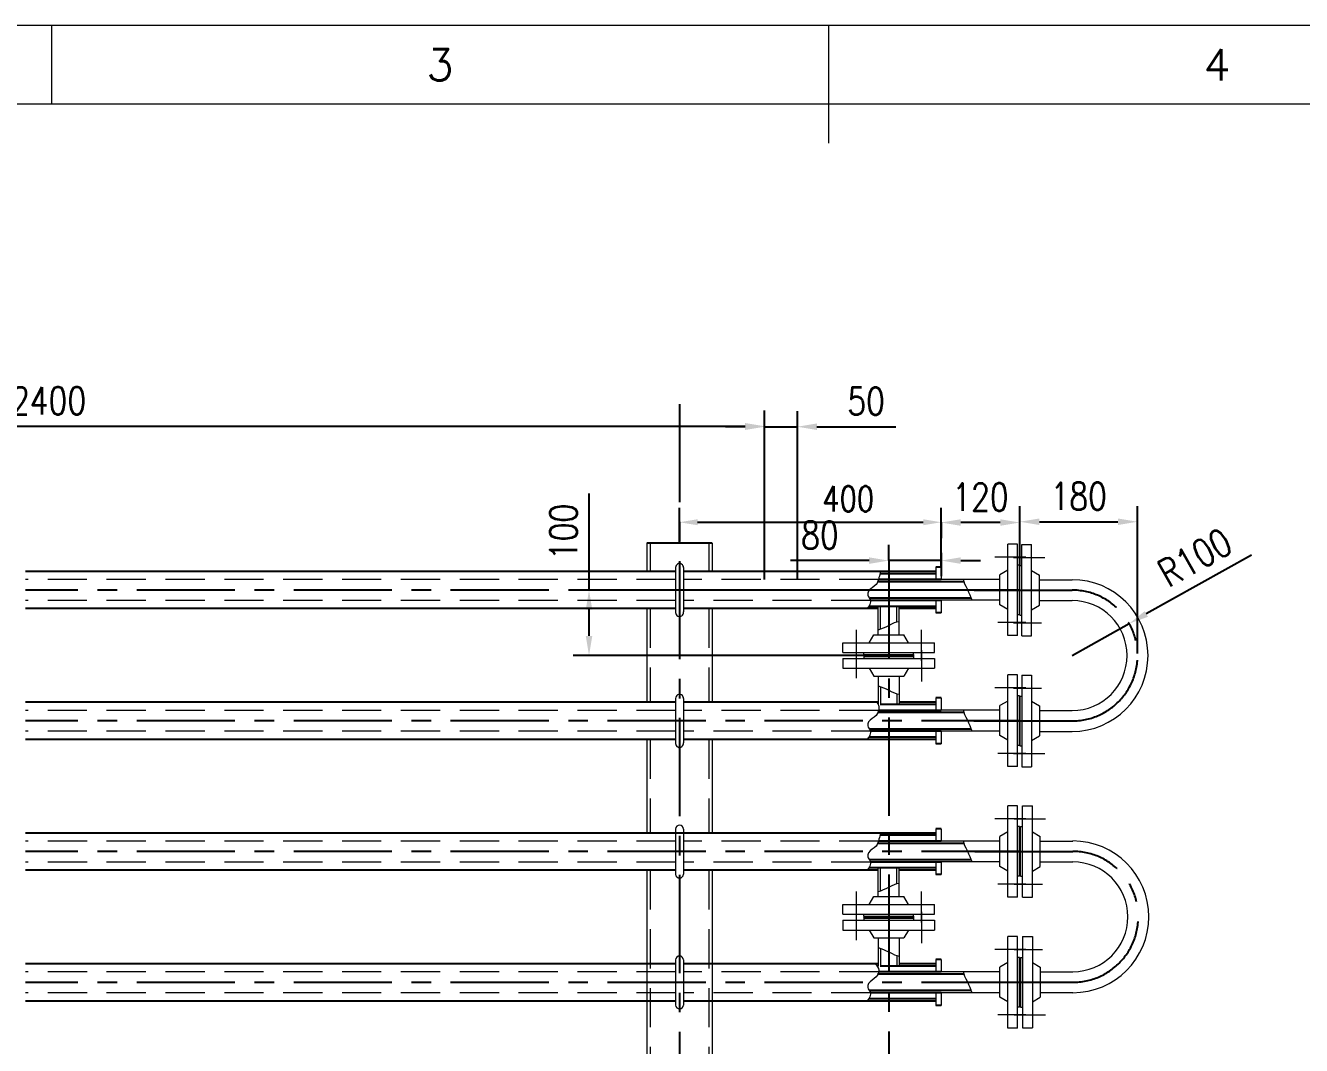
# Model space of a CAD drawing. Header units: millimetres. Extents: x -120 to 7008, y -120 to 4920.
# Drawn here: x 2216 to 4167, y 3361 to 4920 of the extents above; entities that cross this region are included whole.
import ezdxf
from ezdxf.enums import TextEntityAlignment as Align

# ---------------------------------------------------------------- set-up
doc = ezdxf.new("R2010")
doc.units = ezdxf.units.MM
doc.header["$LTSCALE"] = 120
doc.linetypes.add('CENTER', pattern=[2, 1.25, -0.25, 0.25, -0.25])
doc.linetypes.add('DASHED', pattern=[0.75, 0.5, -0.25])
for name, color, linetype in [('1轮廓实线层', 7, 'Continuous'), ('2细线层', 4, 'Continuous'), ('5剖面线层', 2, 'Continuous'), ('6文字层', 3, 'Continuous'), ('图框层', 7, 'Continuous')]:
    doc.layers.add(name, color=color, linetype=linetype)
doc.styles.add('TH_GBDIM', font='romans.shx', dxfattribs={"width": 0.8, "bigfont": 'gbcbig.shx'})
doc.dimstyles.new('TH_GBDIM', dxfattribs={"dimscale": 12, "dimtxt": 3.5, "dimasz": 2.5, "dimexe": 2, "dimexo": 0, "dimgap": 1.5, "dimtad": 1, "dimdec": 0, "dimzin": 0, "dimdsep": 46, "dimtxsty": 'TH_GBDIM', "dimcen": 2.5, "dimclrd": 130, "dimclre": 130, "dimclrt": 3, "dimadec": 0, "dimazin": 0, "dimtfac": 0.714286, "dimtdec": 0, "dimtmove": 0, "dimatfit": 3, "dimfxl": 0, "dimtzin": 0, "dimlwd": -1, "dimlwe": -1, "dimarcsym": 0})

# ---------------------------------------------------------------- blocks, each defined once
blk = doc.blocks.new('*D12')
at = {"color": 130}
for p, q in [((3736.5, 4094.6), (3736.5, 4184.1)), ((3616.2, 4160.6), (3616.2, 4136.1)), ((3706.5, 4160.1), (3646.2, 4160.1))]:
    blk.add_line(p, q, dxfattribs=at)
at = {"color": 130, "lineweight": 0}
for points in [[(3646.2, 4165.1), (3646.2, 4155.1), (3616.2, 4160.1)], [(3706.5, 4165.1), (3706.5, 4155.1), (3736.5, 4160.1)]]:
    blk.add_solid(points, dxfattribs=at)
at = {"layer": 'Defpoints', "color": 0, "lineweight": 0}
for p in [(3616.2, 4160.6), (3616.2, 4160.1), (3736.5, 4094.6)]:
    blk.add_point(p, dxfattribs=at)
at = {"color": 3, "lineweight": 0, "insert": (3676.3, 4199.1), "char_height": 42, "attachment_point": 5, "style": 'TH_GBDIM'}
blk.add_mtext('120', dxfattribs=at)
blk = doc.blocks.new('*D13')
at = {"color": 130}
for p, q in [((3536, 4101.9), (3536, 4125.9)), ((3506, 4101.9), (3385.6, 4101.9)), ((3616.2, 4101.9), (3536, 4101.9)), ((3616.2, 4113.6), (3616.2, 4077.9)), ((3646.2, 4101.9), (3676.2, 4101.9))]:
    blk.add_line(p, q, dxfattribs=at)
at = {"color": 130, "lineweight": 0}
for points in [[(3506, 4106.9), (3506, 4096.9), (3536, 4101.9)], [(3646.2, 4106.9), (3646.2, 4096.9), (3616.2, 4101.9)]]:
    blk.add_solid(points, dxfattribs=at)
at = {"layer": 'Defpoints', "color": 0, "lineweight": 0}
for p in [(3536, 4101.9), (3536, 4101.9), (3616.2, 4113.6)]:
    blk.add_point(p, dxfattribs=at)
at = {"color": 3, "lineweight": 0, "insert": (3430.8, 4140.9), "char_height": 42, "attachment_point": 5, "style": 'TH_GBDIM'}
blk.add_mtext('80', dxfattribs=at)
blk = doc.blocks.new('*D14')
at = {"color": 130}
for p, q in [((3736.5, 4107.2), (3736.5, 4185.3)), ((3916.4, 3959.9), (3916.4, 4185.3)), ((3766.5, 4161.3), (3886.4, 4161.3))]:
    blk.add_line(p, q, dxfattribs=at)
at = {"color": 130, "lineweight": 0}
for points in [[(3766.5, 4166.3), (3766.5, 4156.3), (3736.5, 4161.3)], [(3886.4, 4166.3), (3886.4, 4156.3), (3916.4, 4161.3)]]:
    blk.add_solid(points, dxfattribs=at)
at = {"layer": 'Defpoints', "color": 0, "lineweight": 0}
for p in [(3916.4, 4161.3), (3736.5, 4107.2), (3916.4, 3959.9)]:
    blk.add_point(p, dxfattribs=at)
at = {"color": 3, "lineweight": 0, "insert": (3826.5, 4200.3), "char_height": 42, "attachment_point": 5, "style": 'TH_GBDIM'}
blk.add_mtext('180', dxfattribs=at)
blk = doc.blocks.new('*D15')
at = {"color": 130}
for p, q in [((4090.7, 4110.4), (3929.9, 4020.3)), ((3816.5, 3956.7), (3903.7, 4005.6))]:
    blk.add_line(p, q, dxfattribs=at)
at = {"color": 130, "lineweight": 0}
blk.add_solid([(3927.4, 4024.6), (3932.3, 4015.9), (3903.7, 4005.6)], dxfattribs=at)
at = {"layer": 'Defpoints', "color": 0, "lineweight": 0}
for p in [(3903.7, 4005.6), (3816.5, 3956.7)]:
    blk.add_point(p, dxfattribs=at)
at = {"color": 3, "lineweight": 0, "insert": (4004.3, 4106.7), "char_height": 42, "attachment_point": 5, "rotation": 29.2721, "style": 'TH_GBDIM'}
blk.add_mtext('R100', dxfattribs=at)
blk = doc.blocks.new('*D16')
at = {"color": 130}
for p, q in [((3077.8, 4056.9), (3077.8, 4204.5)), ((3648.4, 4056.9), (3053.8, 4056.9)), ((3077.8, 3986.8), (3077.8, 4026.9)), ((3574, 3956.8), (3053.8, 3956.8))]:
    blk.add_line(p, q, dxfattribs=at)
at = {"color": 130, "lineweight": 0}
for points in [[(3072.8, 4026.9), (3082.8, 4026.9), (3077.8, 4056.9)], [(3072.8, 3986.8), (3082.8, 3986.8), (3077.8, 3956.8)]]:
    blk.add_solid(points, dxfattribs=at)
at = {"layer": 'Defpoints', "color": 0, "lineweight": 0}
for p in [(3077.8, 4056.9), (3648.4, 4056.9), (3574, 3956.8)]:
    blk.add_point(p, dxfattribs=at)
at = {"color": 3, "lineweight": 0, "insert": (3038.8, 4145.7), "char_height": 42, "attachment_point": 5, "rotation": 90, "style": 'TH_GBDIM'}
blk.add_mtext('100', dxfattribs=at)
blk = doc.blocks.new('*D29')
at = {"color": 130}
for p, q in [((946.3, 4098.7), (946.3, 4331.3)), ((3346.3, 4072.9), (3346.3, 4331.3)), ((976.3, 4307.3), (3316.3, 4307.3))]:
    blk.add_line(p, q, dxfattribs=at)
at = {"color": 130, "lineweight": 0}
for points in [[(976.3, 4312.3), (976.3, 4302.3), (946.3, 4307.3)], [(3316.3, 4312.3), (3316.3, 4302.3), (3346.3, 4307.3)]]:
    blk.add_solid(points, dxfattribs=at)
at = {"layer": 'Defpoints', "color": 0, "lineweight": 0}
for p in [(3346.3, 4307.3), (946.3, 4098.7), (3346.3, 4072.9)]:
    blk.add_point(p, dxfattribs=at)
at = {"color": 3, "lineweight": 0, "insert": (2146.3, 4346.3), "char_height": 42, "attachment_point": 5, "style": 'TH_GBDIM'}
blk.add_mtext('12X200=2400{}{}', dxfattribs=at)
blk = doc.blocks.new('*D30')
at = {"color": 130}
for p, q in [((3346.3, 4085.4), (3346.3, 4330.6)), ((3396.3, 4072.9), (3396.3, 4330.6)), ((3316.3, 4306.6), (3286.3, 4306.6)), ((3346.3, 4306.6), (3396.3, 4306.6)), ((3426.3, 4306.6), (3546.7, 4306.6))]:
    blk.add_line(p, q, dxfattribs=at)
at = {"color": 130, "lineweight": 0}
for points in [[(3316.3, 4311.6), (3316.3, 4301.6), (3346.3, 4306.6)], [(3426.3, 4311.6), (3426.3, 4301.6), (3396.3, 4306.6)]]:
    blk.add_solid(points, dxfattribs=at)
at = {"layer": 'Defpoints', "color": 0, "lineweight": 0}
for p in [(3396.3, 4306.6), (3346.3, 4085.4), (3396.3, 4072.9)]:
    blk.add_point(p, dxfattribs=at)
at = {"color": 3, "lineweight": 0, "insert": (3501.5, 4345.6), "char_height": 42, "attachment_point": 5, "style": 'TH_GBDIM'}
blk.add_mtext('50', dxfattribs=at)

msp = doc.modelspace()

# ---------------------------------------------------------------- hatches: boundary and pattern name
at = {"layer": '5剖面线层', "lineweight": 0}
h = msp.add_hatch(dxfattribs=at)
h.set_pattern_fill('NET3', color=256, style=0)
h.set_pattern_definition([(0, (3150.9752, 595.1646), (0, 3.175), []), (60, (3150.9752, 595.1646), (-2.7496307, 1.5875), []), (120, (3150.9752, 595.1646), (-2.7496307, -1.5875), [])])
h.paths.add_polyline_path([(3536.03, 3956.78), (3498.03, 3956.78), (3498.03, 3955.28), (3536.03, 3955.28)])
h.paths.add_polyline_path([(3536.03, 3958.28), (3498.03, 3958.28), (3498.03, 3956.78), (3536.03, 3956.78)])
h = msp.add_hatch(dxfattribs=at)
h.set_pattern_fill('NET3', color=256, style=0)
h.set_pattern_definition([(180, (3921.091, 595.1646), (-5e-14, 3.175), []), (120, (3921.091, 595.1646), (2.7496307, 1.5875), []), (60, (3921.091, 595.1646), (2.7496307, -1.5875), [])])
h.paths.add_polyline_path([(3536.03, 3956.78), (3574.03, 3956.78), (3574.03, 3955.28), (3536.03, 3955.28)])
h.paths.add_polyline_path([(3536.03, 3958.28), (3574.03, 3958.28), (3574.03, 3956.78), (3536.03, 3956.78)])
h = msp.add_hatch(dxfattribs=at)
h.set_pattern_fill('NET3', color=256, style=0)
h.set_pattern_definition([(0, (3150.9872, 194.9738), (0, 3.175), []), (60, (3150.9872, 194.9738), (-2.7496307, 1.5875), []), (120, (3150.9872, 194.9738), (-2.7496307, -1.5875), [])])
h.paths.add_polyline_path([(3536.05, 3556.59), (3498.05, 3556.59), (3498.05, 3555.09), (3536.05, 3555.09)])
h.paths.add_polyline_path([(3536.05, 3558.09), (3498.05, 3558.09), (3498.05, 3556.59), (3536.05, 3556.59)])
h = msp.add_hatch(dxfattribs=at)
h.set_pattern_fill('NET3', color=256, style=0)
h.set_pattern_definition([(180, (3921.103, 194.9738), (-5e-14, 3.175), []), (120, (3921.103, 194.9738), (2.7496307, 1.5875), []), (60, (3921.103, 194.9738), (2.7496307, -1.5875), [])])
h.paths.add_polyline_path([(3536.05, 3556.59), (3574.05, 3556.59), (3574.05, 3555.09), (3536.05, 3555.09)])
h.paths.add_polyline_path([(3536.05, 3558.09), (3574.05, 3558.09), (3574.05, 3556.59), (3536.05, 3556.59)])

# ---------------------------------------------------------------- linework, layer by layer
at = {"color": 1, "linetype": 'CENTER'}
for p, q in [((3216.21, 4341.25), (3216.21, 1271.11)), ((3536.03, 4101.86), (3536.4, 1768.29)), ((3736.21, 4056.9), (2216.21, 4056.9)), ((3666.68, 4056.72), (3816.49, 4056.72)), ((3736.21, 3856.9), (2216.21, 3856.9)), ((3666.07, 3856.72), (3816.49, 3856.72)), ((3719.7, 3856.72), (3816.49, 3856.72)), ((3736.21, 3656.9), (2216.21, 3656.9)), ((3667.83, 3657.23), (3817.64, 3657.23)), ((3736.21, 3456.9), (2216.21, 3456.9)), ((3667.23, 3457.23), (3817.64, 3457.23)), ((3720.85, 3457.23), (3817.64, 3457.23))]:
    msp.add_line(p, q, dxfattribs=at)
at = {"color": 130}
for p, q in [((3216.21, 4128.4), (3216.21, 4182.55)), ((3616.21, 4091.9), (3616.21, 4182.55)), ((3243.71, 4160.55), (3588.71, 4160.55))]:
    msp.add_line(p, q, dxfattribs=at)
at = {"lineweight": 0}
for p, q in [((3166.21, 4128.4), (3166.21, 4085.4)), ((3266.21, 4128.4), (3266.21, 4085.4)), ((3718.1, 3987.16), (3718.1, 4127.16)), ((3733.1, 4127.16), (3718.1, 4127.16)), ((3733.1, 3987.16), (3733.1, 4127.16)), ((3739.49, 3986.65), (3739.49, 4126.65)), ((3739.49, 4126.65), (3754.49, 4126.65)), ((3754.49, 3986.65), (3754.49, 4126.65)), ((3745.75, 4107.16), (3698.11, 4107.16)), ((3726.84, 4106.65), (3774.48, 4106.65)), ((3210.19, 4091.4), (3210.19, 4022.4)), ((3222.23, 4091.4), (3222.13, 4023.36)), ((3346.31, 4072.9), (3346.31, 4080.9)), ((3396.31, 4072.9), (3396.31, 4080.9)), ((3608.21, 4091.9), (3608.21, 4072.9)), ((3616.21, 4091.9), (3616.21, 4072.9)), ((3718.1, 4087.16), (3706.1, 4080.11)), ((3706.1, 4034.22), (3706.1, 4080.11)), ((3736.1, 4095.16), (3733.1, 4095.16)), ((3736.1, 4019.16), (3736.1, 4095.16)), ((3736.49, 4018.65), (3736.49, 4094.65)), ((3736.49, 4094.65), (3739.49, 4094.65)), ((3754.49, 4086.65), (3766.49, 4079.59)), ((3766.49, 4033.7), (3766.49, 4079.59)), ((3706.1, 4073.16), (3586.1, 4073.16)), ((3766.49, 4072.65), (3816.49, 4072.65)), ((3706.1, 4041.16), (3586.1, 4041.16)), ((3608.21, 4040.9), (3608.21, 4021.9)), ((3616.21, 4041.16), (3616.21, 4040.9)), ((3616.21, 4040.9), (3616.21, 4021.9)), ((3766.49, 4040.65), (3816.49, 4040.65)), ((3166.21, 4028.4), (3166.21, 3885.4)), ((3266.21, 4028.4), (3266.21, 3885.4)), ((3520.03, 3988.28), (3520.03, 4031.9)), ((3523.53, 3997.35), (3523.53, 4031.9)), ((3548.53, 4008.47), (3548.53, 4031.9)), ((3552.03, 3988.28), (3552.03, 4031.9)), ((3718.1, 4027.16), (3706.1, 4034.22)), ((3736.1, 4019.16), (3733.1, 4019.16)), ((3754.49, 4026.65), (3766.49, 4033.7)), ((3745.75, 4007.16), (3702.79, 4007.16)), ((3726.84, 4006.65), (3769.8, 4006.65)), ((3736.49, 4018.65), (3739.49, 4018.65)), ((3486.03, 3996.1), (3486.03, 3921.97)), ((3506.03, 3976.28), (3513.09, 3988.28)), ((3513.09, 3988.28), (3558.98, 3988.28)), ((3566.03, 3976.28), (3558.98, 3988.28)), ((3586.03, 3948.63), (3586.03, 3996.27)), ((3733.1, 3987.16), (3718.1, 3987.16)), ((3739.49, 3986.65), (3754.49, 3986.65)), ((3466.03, 3976.28), (3606.03, 3976.28)), ((3466.03, 3961.28), (3466.03, 3976.28)), ((3466.03, 3961.28), (3606.03, 3961.28)), ((3498.03, 3958.28), (3498.03, 3961.28)), ((3574.03, 3958.28), (3574.03, 3961.28)), ((3586.03, 3964.93), (3586.03, 3917.29)), ((3606.03, 3961.28), (3606.03, 3976.28)), ((3466.03, 3952.28), (3606.03, 3952.28)), ((3466.03, 3952.28), (3466.03, 3937.28)), ((3498.03, 3958.28), (3574.03, 3958.28)), ((3498.03, 3958.28), (3574.03, 3958.28)), ((3498.03, 3958.28), (3498.03, 3955.28)), ((3498.03, 3956.78), (3574.03, 3956.78)), ((3498.03, 3955.28), (3574.03, 3955.28)), ((3498.03, 3955.28), (3498.03, 3952.28)), ((3574.03, 3958.28), (3574.03, 3955.28)), ((3574.03, 3955.28), (3574.03, 3952.28)), ((3606.03, 3952.28), (3606.03, 3937.28)), ((3466.03, 3937.28), (3606.03, 3937.28)), ((3506.03, 3937.28), (3513.09, 3925.28)), ((3513.09, 3925.28), (3558.98, 3925.28)), ((3520.03, 3925.28), (3520.03, 3881.9)), ((3552.03, 3925.28), (3552.03, 3881.9)), ((3566.03, 3937.28), (3558.98, 3925.28)), ((3718.1, 3787.16), (3718.1, 3927.16)), ((3733.1, 3927.16), (3718.1, 3927.16)), ((3733.1, 3787.16), (3733.1, 3927.16)), ((3739.49, 3926.79), (3739.49, 3786.79)), ((3739.49, 3926.79), (3754.49, 3926.79)), ((3754.49, 3926.79), (3754.49, 3786.79)), ((3523.53, 3909.18), (3523.53, 3881.9)), ((3745.75, 3907.16), (3698.11, 3907.16)), ((3726.84, 3906.79), (3769.8, 3906.79)), ((3210.19, 3891.26), (3210.19, 3822.26)), ((3222.23, 3891.26), (3222.13, 3823.22)), ((3548.53, 3898.06), (3548.53, 3881.9)), ((3608.21, 3891.9), (3608.21, 3872.9)), ((3616.21, 3891.9), (3616.21, 3872.9)), ((3718.1, 3887.16), (3706.1, 3880.11)), ((3736.1, 3895.16), (3733.1, 3895.16)), ((3736.1, 3819.16), (3736.1, 3895.16)), ((3736.49, 3818.79), (3736.49, 3894.79)), ((3736.49, 3894.79), (3736.49, 3818.79)), ((3736.49, 3894.79), (3739.49, 3894.79)), ((3754.49, 3886.79), (3766.49, 3879.74)), ((3706.1, 3873.16), (3586.1, 3873.16)), ((3706.1, 3834.22), (3706.1, 3880.11)), ((3766.49, 3879.74), (3766.49, 3833.84)), ((3766.49, 3872.79), (3816.49, 3872.79)), ((3166.21, 3828.4), (3166.21, 3685.4)), ((3266.21, 3828.4), (3266.21, 3685.4)), ((3706.1, 3841.16), (3586.1, 3841.16)), ((3608.21, 3840.9), (3608.21, 3821.9)), ((3616.21, 3841.16), (3616.21, 3840.9)), ((3616.21, 3840.9), (3616.21, 3821.9)), ((3718.1, 3827.16), (3706.1, 3834.22)), ((3754.49, 3826.79), (3766.49, 3833.84)), ((3766.49, 3840.79), (3816.49, 3840.79)), ((3745.75, 3807.16), (3702.79, 3807.16)), ((3726.84, 3806.79), (3774.48, 3806.79)), ((3736.1, 3819.16), (3733.1, 3819.16)), ((3736.49, 3818.79), (3739.49, 3818.79)), ((3733.1, 3787.16), (3718.1, 3787.16)), ((3739.49, 3786.79), (3754.49, 3786.79)), ((3718.1, 3587.16), (3718.1, 3727.16)), ((3733.1, 3727.16), (3718.1, 3727.16)), ((3733.1, 3587.16), (3733.1, 3727.16)), ((3740.64, 3587.16), (3740.64, 3727.16)), ((3740.64, 3727.16), (3755.64, 3727.16)), ((3755.64, 3587.16), (3755.64, 3727.16)), ((3745.75, 3707.16), (3698.11, 3707.16)), ((3727.99, 3707.16), (3775.63, 3707.16)), ((3210.21, 3691.4), (3210.21, 3622.4)), ((3222.21, 3691.4), (3222.21, 3622.4)), ((3608.21, 3691.9), (3608.21, 3672.9)), ((3616.21, 3691.9), (3616.21, 3672.9)), ((3736.1, 3695.16), (3733.1, 3695.16)), ((3736.1, 3619.16), (3736.1, 3695.16)), ((3737.64, 3619.16), (3737.64, 3695.16)), ((3737.64, 3695.16), (3740.64, 3695.16)), ((3706.1, 3673.16), (3586.1, 3673.16)), ((3718.1, 3687.16), (3706.1, 3680.11)), ((3706.1, 3634.22), (3706.1, 3680.11)), ((3755.64, 3687.16), (3767.64, 3680.1)), ((3767.64, 3634.21), (3767.64, 3680.1)), ((3767.64, 3673.16), (3817.64, 3673.16)), ((3520.05, 3588.09), (3520.05, 3631.9)), ((3523.55, 3597.16), (3523.55, 3631.9)), ((3548.55, 3608.28), (3548.55, 3631.9)), ((3552.05, 3588.09), (3552.05, 3631.9)), ((3706.1, 3641.16), (3586.1, 3641.16)), ((3608.21, 3640.9), (3608.21, 3621.9)), ((3616.21, 3641.16), (3616.21, 3640.9)), ((3616.21, 3640.9), (3616.21, 3621.9)), ((3718.1, 3627.16), (3706.1, 3634.22)), ((3755.64, 3627.16), (3767.64, 3634.21)), ((3767.64, 3641.16), (3817.64, 3641.16)), ((3166.21, 3628.4), (3166.21, 3285.4)), ((3266.21, 3628.4), (3266.21, 3285.4)), ((3736.1, 3619.16), (3733.1, 3619.16)), ((3737.64, 3619.16), (3740.64, 3619.16)), ((3486.05, 3595.91), (3486.05, 3521.78)), ((3586.05, 3548.44), (3586.05, 3596.08)), ((3745.75, 3607.16), (3702.79, 3607.16)), ((3727.99, 3607.16), (3770.95, 3607.16)), ((3466.05, 3576.09), (3606.05, 3576.09)), ((3466.05, 3561.09), (3466.05, 3576.09)), ((3506.05, 3576.09), (3513.1, 3588.09)), ((3513.1, 3588.09), (3558.99, 3588.09)), ((3566.05, 3576.09), (3558.99, 3588.09)), ((3606.05, 3561.09), (3606.05, 3576.09)), ((3733.1, 3587.16), (3718.1, 3587.16)), ((3740.64, 3587.16), (3755.64, 3587.16)), ((3466.05, 3561.09), (3606.05, 3561.09)), ((3466.05, 3552.09), (3606.05, 3552.09)), ((3466.05, 3552.09), (3466.05, 3537.09)), ((3498.05, 3558.09), (3498.05, 3561.09)), ((3498.05, 3558.09), (3574.05, 3558.09)), ((3498.05, 3558.09), (3574.05, 3558.09)), ((3498.05, 3558.09), (3498.05, 3555.09)), ((3498.05, 3556.59), (3574.05, 3556.59)), ((3498.05, 3555.09), (3574.05, 3555.09)), ((3498.05, 3555.09), (3498.05, 3552.09)), ((3574.05, 3558.09), (3574.05, 3561.09)), ((3574.05, 3558.09), (3574.05, 3555.09)), ((3574.05, 3555.09), (3574.05, 3552.09)), ((3586.05, 3564.74), (3586.05, 3517.1)), ((3606.05, 3552.09), (3606.05, 3537.09)), ((3466.05, 3537.09), (3606.05, 3537.09)), ((3506.05, 3537.09), (3513.1, 3525.09)), ((3566.05, 3537.09), (3558.99, 3525.09)), ((3513.1, 3525.09), (3558.99, 3525.09)), ((3520.05, 3525.09), (3520.05, 3481.9)), ((3552.05, 3525.09), (3552.05, 3481.9)), ((3718.1, 3387.16), (3718.1, 3527.16)), ((3733.1, 3527.16), (3718.1, 3527.16)), ((3733.1, 3387.16), (3733.1, 3527.16)), ((3740.64, 3527.3), (3740.64, 3387.3)), ((3740.64, 3527.3), (3755.64, 3527.3)), ((3755.64, 3527.3), (3755.64, 3387.3)), ((3523.55, 3508.99), (3523.55, 3481.9)), ((3548.55, 3497.87), (3548.55, 3481.9)), ((3745.75, 3507.16), (3698.11, 3507.16)), ((3727.99, 3507.3), (3770.95, 3507.3)), ((3736.1, 3495.16), (3733.1, 3495.16)), ((3736.1, 3419.16), (3736.1, 3495.16)), ((3737.64, 3419.3), (3737.64, 3495.3)), ((3737.64, 3495.3), (3737.64, 3419.3)), ((3737.64, 3495.3), (3740.64, 3495.3)), ((3210.21, 3491.4), (3210.21, 3422.4)), ((3222.21, 3491.4), (3222.21, 3422.4)), ((3706.1, 3473.16), (3586.1, 3473.16)), ((3608.21, 3491.9), (3608.21, 3472.9)), ((3616.21, 3491.9), (3616.21, 3472.9)), ((3718.1, 3487.16), (3706.1, 3480.11)), ((3706.1, 3434.22), (3706.1, 3480.11)), ((3755.64, 3487.3), (3767.64, 3480.25)), ((3767.64, 3480.25), (3767.64, 3434.35)), ((3767.64, 3473.3), (3817.64, 3473.3)), ((3706.1, 3441.16), (3586.1, 3441.16)), ((3608.21, 3440.9), (3608.21, 3421.9)), ((3616.21, 3441.16), (3616.21, 3440.9)), ((3616.21, 3440.9), (3616.21, 3421.9)), ((3718.1, 3427.16), (3706.1, 3434.22)), ((3755.64, 3427.3), (3767.64, 3434.35)), ((3767.64, 3441.3), (3817.64, 3441.3)), ((3736.1, 3419.16), (3733.1, 3419.16)), ((3737.64, 3419.3), (3740.64, 3419.3)), ((3745.75, 3407.16), (3702.79, 3407.16)), ((3727.99, 3407.3), (3775.63, 3407.3)), ((3733.1, 3387.16), (3718.1, 3387.16)), ((3740.64, 3387.3), (3755.64, 3387.3))]:
    msp.add_line(p, q, dxfattribs=at)
for p, q in [((3266.21, 4128.4), (3166.21, 4128.4)), ((3210.19, 4085.4), (2216.21, 4085.4)), ((3608.21, 4085.4), (3222.22, 4085.4)), ((3608.21, 4081.9), (3522.7, 4081.9)), ((3616.21, 4091.9), (3608.21, 4091.9)), ((3651.21, 4069.4), (3519.09, 4069.4)), ((3616.21, 4072.9), (3520.32, 4072.9)), ((3662.36, 4044.4), (3506.71, 4044.4)), ((3616.21, 4040.9), (3508.08, 4040.9)), ((3210.19, 4028.4), (2216.21, 4028.4)), ((3520.03, 4028.4), (3222.14, 4028.4)), ((3608.21, 4031.9), (3505.57, 4031.9)), ((3608.21, 4028.4), (3552.03, 4028.4)), ((3616.21, 4021.9), (3608.21, 4021.9)), ((3210.19, 3885.4), (2216.21, 3885.4)), ((3520.03, 3885.4), (3222.22, 3885.4)), ((3608.21, 3885.4), (3552.03, 3885.4)), ((3616.21, 3891.9), (3608.21, 3891.9)), ((3651.21, 3869.4), (3519.09, 3869.4)), ((3616.21, 3872.9), (3520.32, 3872.9)), ((3608.21, 3881.9), (3522.7, 3881.9)), ((3662.36, 3844.4), (3506.71, 3844.4)), ((3210.19, 3828.4), (2216.21, 3828.4)), ((3608.21, 3828.4), (3222.14, 3828.4)), ((3608.21, 3831.9), (3505.57, 3831.9)), ((3616.21, 3840.9), (3508.08, 3840.9)), ((3616.21, 3821.9), (3608.21, 3821.9)), ((3616.21, 3691.9), (3608.21, 3691.9)), ((3608.21, 3685.4), (2216.21, 3685.4)), ((3651.21, 3669.4), (3519.09, 3669.4)), ((3616.21, 3672.9), (3520.32, 3672.9)), ((3608.21, 3681.9), (3522.7, 3681.9)), ((3608.21, 3631.9), (3505.57, 3631.9)), ((3662.36, 3644.4), (3506.71, 3644.4)), ((3616.21, 3640.9), (3508.08, 3640.9)), ((3210.21, 3628.4), (2216.21, 3628.4)), ((3520.05, 3628.4), (3222.21, 3628.4)), ((3608.21, 3628.4), (3552.05, 3628.4)), ((3616.21, 3621.9), (3608.21, 3621.9)), ((3210.21, 3485.4), (2216.21, 3485.4)), ((3520.05, 3485.4), (3222.21, 3485.4)), ((3616.21, 3472.9), (3520.32, 3472.9)), ((3608.21, 3481.9), (3522.7, 3481.9)), ((3608.21, 3485.4), (3552.05, 3485.4)), ((3616.21, 3491.9), (3608.21, 3491.9)), ((3651.21, 3469.4), (3519.09, 3469.4)), ((3662.36, 3444.4), (3506.71, 3444.4)), ((3616.21, 3440.9), (3508.08, 3440.9)), ((3210.21, 3428.4), (2216.21, 3428.4)), ((3608.21, 3428.4), (3222.21, 3428.4)), ((3608.21, 3431.9), (3505.57, 3431.9)), ((3616.21, 3421.9), (3608.21, 3421.9))]:
    msp.add_line(p, q)
at = {"color": 4, "linetype": 'DASHED', "lineweight": 0}
for p, q in [((3171.21, 4128.4), (3171.21, 4085.4)), ((3261.21, 4128.4), (3261.21, 4085.4)), ((3210.19, 4072.9), (2216.21, 4072.9)), ((3520.32, 4072.9), (3222.2, 4072.9)), ((3210.19, 4040.9), (2216.21, 4040.9)), ((3508.08, 4040.9), (3222.15, 4040.9)), ((3171.21, 4028.4), (3171.21, 3885.4)), ((3261.21, 4028.4), (3261.21, 3885.4)), ((3210.19, 3872.9), (2216.21, 3872.9)), ((3520.32, 3872.9), (3222.2, 3872.9)), ((3210.19, 3840.9), (2216.21, 3840.9)), ((3171.21, 3828.4), (3171.21, 3685.4)), ((3508.08, 3840.9), (3222.15, 3840.9)), ((3261.21, 3828.4), (3261.21, 3685.4)), ((3210.21, 3672.9), (2216.21, 3672.9)), ((3520.32, 3672.9), (3222.21, 3672.9)), ((3210.21, 3640.9), (2216.21, 3640.9)), ((3508.08, 3640.9), (3222.21, 3640.9)), ((3171.21, 3628.4), (3171.21, 3285.4)), ((3261.21, 3628.4), (3261.21, 3285.4)), ((3210.21, 3472.9), (2216.21, 3472.9)), ((3520.32, 3472.9), (3222.21, 3472.9)), ((3210.21, 3440.9), (2216.21, 3440.9)), ((3508.08, 3440.9), (3222.21, 3440.9))]:
    msp.add_line(p, q, dxfattribs=at)
at = {"lineweight": 0}
for centre, radius, start, end in [((3216.21, 4091.4), 6.02, 359.83732, 180), ((3816.49, 3956.72), 116, 270, 90), ((3816.49, 3956.72), 84, 270, 90), ((3216.21, 4022.4), 6, 180, 9.23427), ((3216.21, 3891.26), 6.02, 359.83732, 180), ((3216.21, 3822.26), 6, 180, 9.23427), ((3216.21, 3691.4), 6, 0, 180), ((3817.64, 3557.23), 116, 270, 90), ((3817.64, 3557.23), 84, 270, 90), ((3216.21, 3622.4), 6, 180, 0), ((3216.21, 3491.4), 6, 0, 180), ((3216.21, 3422.4), 6, 180, 0)]:
    msp.add_arc(centre, radius, start, end, dxfattribs=at)
at = {"color": 1, "linetype": 'CENTER'}
for centre in [(3816.49, 3956.72), (3817.64, 3557.23)]:
    msp.add_arc(centre, 100, 270, 90, dxfattribs=at)
at = {"lineweight": 0}
for points in [[(3523.59, 4085.4), (3521.13, 4075.86), (3516.66, 4065.29), (3505.27, 4055.13), (3504.05, 4049.04), (3507.71, 4042.53), (3506.9, 4034.81), (3501.61, 4028.4), (3499.17, 4028.4)], [(3518.1, 3885.4), (3521.13, 3875.86), (3516.66, 3865.29), (3505.27, 3855.13), (3504.05, 3849.04), (3507.71, 3842.53), (3506.9, 3834.81), (3501.61, 3828.4), (3499.17, 3828.4)], [(3523.59, 3685.4), (3521.13, 3675.86), (3516.66, 3665.29), (3505.27, 3655.13), (3504.05, 3649.04), (3507.71, 3642.53), (3506.9, 3634.81), (3501.61, 3628.4), (3499.17, 3628.4)], [(3515.38, 3485.4), (3521.13, 3475.86), (3516.66, 3465.29), (3505.27, 3455.13), (3504.05, 3449.04), (3507.71, 3442.53), (3506.9, 3434.81), (3501.61, 3428.4), (3499.17, 3428.4)]]:
    msp.add_spline(points, degree=3, dxfattribs=at)
for points in [[(3663.62, 4041.16), (3661.92, 4045.57), (3654.95, 4063.14), (3650.85, 4067.72), (3650.59, 4073.16)], [(3520.03, 3995.98), (3524.44, 3997.68), (3542.01, 4004.65), (3546.59, 4008.75), (3552.03, 4009.02)], [(3520.03, 3910.55), (3524.44, 3908.85), (3542.01, 3901.88), (3546.59, 3897.78), (3552.03, 3897.51)], [(3663.62, 3841.16), (3661.92, 3845.57), (3654.95, 3863.14), (3650.85, 3867.72), (3650.59, 3873.16)], [(3663.62, 3641.16), (3661.92, 3645.57), (3654.95, 3663.14), (3650.85, 3667.72), (3650.59, 3673.16)], [(3520.05, 3595.79), (3524.45, 3597.49), (3542.02, 3604.46), (3546.61, 3608.56), (3552.05, 3608.83)], [(3520.05, 3510.36), (3524.45, 3508.66), (3542.02, 3501.69), (3546.61, 3497.58), (3552.05, 3497.32)], [(3663.62, 3441.16), (3661.92, 3445.57), (3654.95, 3463.14), (3650.85, 3467.72), (3650.59, 3473.16)]]:
    msp.add_open_spline(points, degree=3, knots=[9.7652569, 9.7652569, 9.7652569, 9.7652569, 20.5349142, 37.7670172, 37.7670172, 37.7670172, 37.7670172], dxfattribs=at)
at = {"color": 130, "lineweight": 0}
for points in [[(3243.71, 4165.14), (3243.71, 4155.97), (3216.21, 4160.55)], [(3588.71, 4165.14), (3588.71, 4155.97), (3616.21, 4160.55)]]:
    msp.add_solid(points, dxfattribs=at)
at = {"layer": '1轮廓实线层', "lineweight": 0}
msp.add_line((3444, 4920), (3444, 4740), dxfattribs=at)
at = {"layer": '2细线层', "lineweight": 0}
for p, q in [((7008, 4920), (-120, 4920)), ((2256, 4920), (2256, 4800)), ((3444, 4920), (3444, 4800))]:
    msp.add_line(p, q, dxfattribs=at)
at = {"layer": '图框层', "lineweight": 0}
msp.add_line((6888, 4800), (0, 4800), dxfattribs=at)

# ---------------------------------------------------------------- texts
at = {"color": 3, "lineweight": 0, "insert": (3474.13, 4196.3), "char_height": 38.5, "attachment_point": 5, "style": 'TH_GBDIM'}
msp.add_mtext('400', dxfattribs=at)
at = {"layer": '6文字层', "lineweight": 0, "style": 'TH_GBDIM'}
for s, p in [('3', (2850, 4860)), ('4', (4038, 4860))]:
    msp.add_text(s, height=48, dxfattribs=at).set_placement(p, align=Align.MIDDLE)

# ---------------------------------------------------------------- dimensions: what is measured, and where the dimension line sits
at = {"lineweight": 0}
dim = msp.add_linear_dim(base=(3346.31, 4307.26), p1=(946.31, 4098.68), p2=(3346.31, 4072.9), text='12X200=<>{}{}', dimstyle='TH_GBDIM', override={"dimgap": 1.5, "dimtad": 1, "dimjust": 0, "dimdec": 0, "dimlfac": 1, "dimse1": 0, "dimse2": 0, "dimsd1": 0, "dimsd2": 0}, dxfattribs=at)
dim.commit()
dim.dimension.update_dxf_attribs({"geometry": '*D29', "text_midpoint": (2146.31, 4346.26)})
for base, p1, p2, picture, middle in [((3396.31, 4306.59), (3346.31, 4085.4), (3396.31, 4072.9), '*D30', (3501.51, 4345.59)), ((3616.21, 4160.07), (3736.49, 4094.65), (3616.21, 4160.55), '*D12', (3676.35, 4199.07)), ((3916.43, 4161.3), (3736.49, 4107.16), (3916.43, 3959.91), '*D14', (3826.46, 4200.3)), ((3536.03, 4101.86), (3616.21, 4113.6), (3536.03, 4101.86), '*D13', (3430.83, 4140.86))]:
    dim = msp.add_linear_dim(base=base, p1=p1, p2=p2, dimstyle='TH_GBDIM', dxfattribs=at)
    dim.commit()
    dim.dimension.update_dxf_attribs({"geometry": picture, "text_midpoint": middle})
dim = msp.add_linear_dim(base=(3077.75, 4056.9), p1=(3574.03, 3956.78), p2=(3648.42, 4056.9), angle=90, dimstyle='TH_GBDIM', dxfattribs=at)
dim.commit()
dim.dimension.update_dxf_attribs({"geometry": '*D16', "text_midpoint": (3038.75, 4145.7)})
dim = msp.add_radius_dim(center=(3816.49, 3956.72), mpoint=(3903.72, 4005.61), dimstyle='TH_GBDIM', dxfattribs=at)
dim.commit()
dim.dimension.update_dxf_attribs({"geometry": '*D15', "text_midpoint": (4004.33, 4106.72)})

doc.saveas('drawing.dxf')
